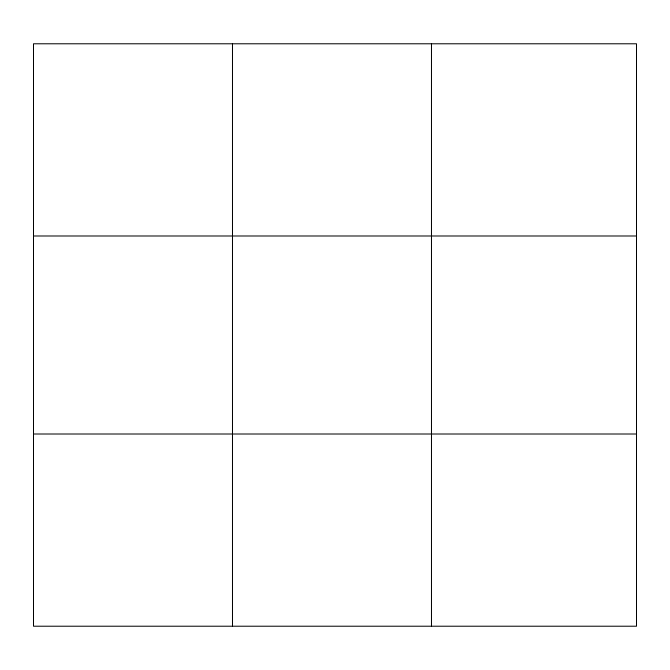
<?xml version="1.0" encoding="UTF-8"?>
<svg xmlns="http://www.w3.org/2000/svg" width="670" height="670" viewBox="0 0 670 670"><rect width="100%" height="100%" fill="white"/><g stroke="black" fill="none" stroke-linecap="round" stroke-linejoin="round"><path stroke-width="1" d="M232.49 626.216L232.49 43.785M431.48 626.216L431.48 43.785M33.5 235.991L636.5 235.991M33.5 434.009L636.5 434.009M636.5 530.112L636.5 626.216L33.5 626.216L33.5 43.785L636.5 43.785L636.5 530.112"/></g></svg>
